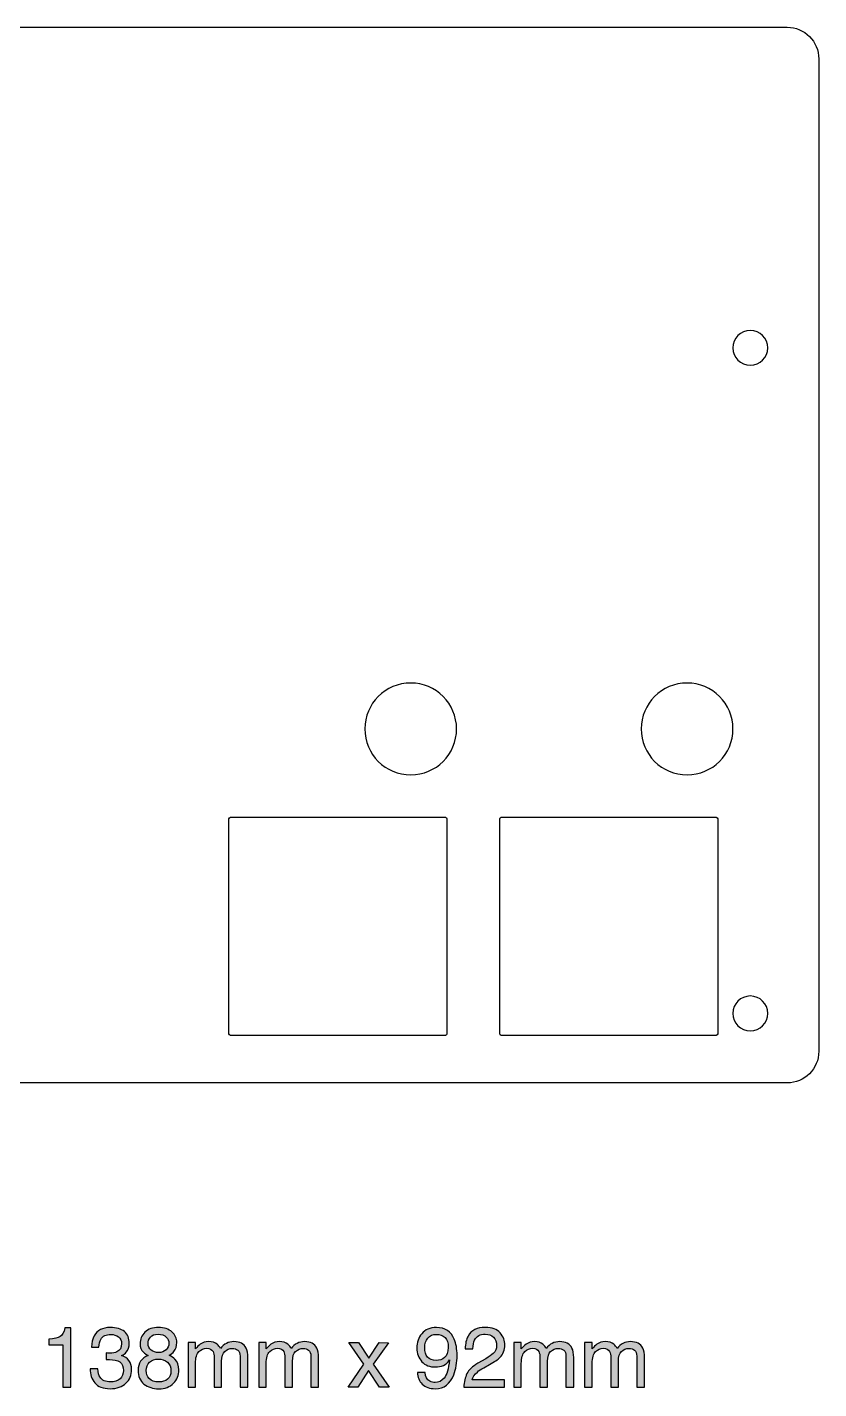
# Model space of a CAD drawing. Extents: x 70 to 208, y 35 to 154.
# Drawn here: x 139.5 to 208.5, y 35.5 to 154.1 of the extents above; entities that cross this region are included whole.
import ezdxf

# ---------------------------------------------------------------- set-up
doc = ezdxf.new("R2010")
doc.units = 0
doc.header["$MEASUREMENT"] = 0
doc.layers.add('LAYER_1', color=7, linetype='CONTINUOUS')

# ---------------------------------------------------------------- blocks, each defined once
blk = doc.blocks.new('BLOCK_2')
at = {"layer": 'LAYER_1', "color": 1}
blk.add_open_spline([(202.51, 127.71), (203.35, 127.71), (204.03, 127.03), (204.03, 126.19), (204.03, 125.35), (203.35, 124.67), (202.51, 124.67), (201.67, 124.67), (200.99, 125.35), (200.99, 126.19), (200.99, 127.03), (201.67, 127.71), (202.51, 127.71)], degree=3, knots=[0, 0, 0, 0, 1, 1, 1, 2, 2, 2, 3, 3, 3, 4, 4, 4, 4], dxfattribs=at)
blk = doc.blocks.new('BLOCK_4')
at = {"layer": 'LAYER_1', "color": 1}
blk.add_open_spline([(172.91, 96.98), (175.12, 96.98), (176.91, 95.19), (176.91, 92.98), (176.91, 90.77), (175.12, 88.98), (172.91, 88.98), (170.7, 88.98), (168.91, 90.77), (168.91, 92.98), (168.91, 95.19), (170.7, 96.98), (172.91, 96.98)], degree=3, knots=[0, 0, 0, 0, 1, 1, 1, 2, 2, 2, 3, 3, 3, 4, 4, 4, 4], dxfattribs=at)
blk = doc.blocks.new('BLOCK_5')
at = {"layer": 'LAYER_1', "color": 1}
blk.add_open_spline([(197, 96.98), (199.21, 96.98), (201, 95.19), (201, 92.98), (201, 90.77), (199.21, 88.98), (197, 88.98), (194.79, 88.98), (193, 90.77), (193, 92.98), (193, 95.19), (194.79, 96.98), (197, 96.98)], degree=3, knots=[0, 0, 0, 0, 1, 1, 1, 2, 2, 2, 3, 3, 3, 4, 4, 4, 4], dxfattribs=at)
blk = doc.blocks.new('BLOCK_6')
at = {"layer": 'LAYER_1', "color": 1}
blk.add_open_spline([(176.07, 85.16), (176.07, 85.23), (176.02, 85.28), (175.95, 85.28), (175.95, 85.28), (157.19, 85.28), (157.19, 85.28), (157.12, 85.28), (157.07, 85.23), (157.07, 85.16), (157.07, 85.16), (157.07, 66.4), (157.07, 66.4), (157.07, 66.33), (157.12, 66.28), (157.19, 66.28), (157.19, 66.28), (175.95, 66.28), (175.95, 66.28), (176.02, 66.28), (176.07, 66.33), (176.07, 66.4), (176.07, 66.4), (176.07, 85.16), (176.07, 85.16)], degree=3, knots=[0, 0, 0, 0, 1, 1, 1, 2, 2, 2, 3, 3, 3, 4, 4, 4, 5, 5, 5, 6, 6, 6, 7, 7, 7, 8, 8, 8, 8], dxfattribs=at)
blk = doc.blocks.new('BLOCK_8')
at = {"layer": 'LAYER_1', "color": 1}
blk.add_open_spline([(199.67, 85.16), (199.67, 85.23), (199.62, 85.28), (199.55, 85.28), (199.55, 85.28), (180.79, 85.28), (180.79, 85.28), (180.72, 85.28), (180.67, 85.23), (180.67, 85.16), (180.67, 85.16), (180.67, 66.4), (180.67, 66.4), (180.67, 66.33), (180.72, 66.28), (180.79, 66.28), (180.79, 66.28), (199.55, 66.28), (199.55, 66.28), (199.62, 66.28), (199.67, 66.33), (199.67, 66.4), (199.67, 66.4), (199.67, 85.16), (199.67, 85.16)], degree=3, knots=[0, 0, 0, 0, 1, 1, 1, 2, 2, 2, 3, 3, 3, 4, 4, 4, 5, 5, 5, 6, 6, 6, 7, 7, 7, 8, 8, 8, 8], dxfattribs=at)
blk = doc.blocks.new('BLOCK_9')
at = {"layer": 'LAYER_1', "color": 1}
blk.add_open_spline([(202.51, 69.71), (203.35, 69.71), (204.03, 69.03), (204.03, 68.19), (204.03, 67.35), (203.35, 66.67), (202.51, 66.67), (201.67, 66.67), (200.99, 67.35), (200.99, 68.19), (200.99, 69.03), (201.67, 69.71), (202.51, 69.71)], degree=3, knots=[0, 0, 0, 0, 1, 1, 1, 2, 2, 2, 3, 3, 3, 4, 4, 4, 4], dxfattribs=at)
blk = doc.blocks.new('BLOCK_12')
at = {"layer": 'LAYER_1'}
h = blk.add_hatch(color=7, dxfattribs=at)
h.dxf.hatch_style = 2
edge = h.paths.add_edge_path()
edge.add_spline(control_points=[(141.37, 39.3), (141.37, 39.3), (141.37, 39.8), (141.37, 39.8), (141.84, 39.84), (142.17, 39.92), (142.35, 40.03), (142.54, 40.13), (142.68, 40.39), (142.77, 40.79), (142.77, 40.79), (143.28, 40.79), (143.28, 40.79), (143.28, 40.79), (143.28, 35.63), (143.28, 35.63), (143.28, 35.63), (142.59, 35.63), (142.59, 35.63), (142.59, 35.63), (142.59, 39.3), (142.59, 39.3), (142.59, 39.3), (141.37, 39.3), (141.37, 39.3)], knot_values=[0, 0, 0, 0, 1, 1, 1, 2, 2, 2, 3, 3, 3, 4, 4, 4, 5, 5, 5, 6, 6, 6, 7, 7, 7, 8, 8, 8, 8], degree=3, periodic=1)
h = blk.add_hatch(color=7, dxfattribs=at)
h.dxf.hatch_style = 2
edge = h.paths.add_edge_path()
edge.add_spline(control_points=[(145.37, 35.99), (145.1, 36.33), (144.96, 36.74), (144.96, 37.22), (144.96, 37.22), (145.64, 37.22), (145.64, 37.22), (145.67, 36.89), (145.73, 36.64), (145.83, 36.49), (146, 36.22), (146.3, 36.08), (146.74, 36.08), (147.09, 36.08), (147.36, 36.17), (147.57, 36.36), (147.77, 36.54), (147.88, 36.78), (147.88, 37.07), (147.88, 37.42), (147.77, 37.67), (147.55, 37.82), (147.33, 37.96), (147.03, 38.03), (146.64, 38.03), (146.6, 38.03), (146.55, 38.03), (146.51, 38.03), (146.46, 38.03), (146.42, 38.02), (146.37, 38.02), (146.37, 38.02), (146.37, 38.6), (146.37, 38.6), (146.44, 38.59), (146.5, 38.58), (146.54, 38.58), (146.59, 38.58), (146.64, 38.58), (146.69, 38.58), (146.94, 38.58), (147.14, 38.62), (147.29, 38.69), (147.57, 38.83), (147.71, 39.07), (147.71, 39.42), (147.71, 39.68), (147.61, 39.87), (147.43, 40.01), (147.25, 40.15), (147.03, 40.22), (146.79, 40.22), (146.36, 40.22), (146.06, 40.08), (145.89, 39.79), (145.8, 39.63), (145.75, 39.4), (145.73, 39.11), (145.73, 39.11), (145.09, 39.11), (145.09, 39.11), (145.09, 39.5), (145.17, 39.82), (145.32, 40.09), (145.59, 40.58), (146.05, 40.82), (146.72, 40.82), (147.25, 40.82), (147.66, 40.7), (147.95, 40.47), (148.24, 40.23), (148.38, 39.89), (148.38, 39.44), (148.38, 39.12), (148.3, 38.87), (148.12, 38.67), (148.02, 38.55), (147.88, 38.45), (147.71, 38.38), (147.98, 38.3), (148.2, 38.16), (148.35, 37.95), (148.5, 37.73), (148.58, 37.47), (148.58, 37.16), (148.58, 36.67), (148.42, 36.27), (148.09, 35.96), (147.77, 35.65), (147.3, 35.49), (146.71, 35.49), (146.09, 35.49), (145.65, 35.66), (145.37, 35.99)], knot_values=[0, 0, 0, 0, 1, 1, 1, 2, 2, 2, 3, 3, 3, 4, 4, 4, 5, 5, 5, 6, 6, 6, 7, 7, 7, 8, 8, 8, 9, 9, 9, 10, 10, 10, 11, 11, 11, 12, 12, 12, 13, 13, 13, 14, 14, 14, 15, 15, 15, 16, 16, 16, 17, 17, 17, 18, 18, 18, 19, 19, 19, 20, 20, 20, 21, 21, 21, 22, 22, 22, 23, 23, 23, 24, 24, 24, 25, 25, 25, 26, 26, 26, 27, 27, 27, 28, 28, 28, 29, 29, 29, 30, 30, 30, 31, 31, 31, 31], degree=3, periodic=1)
h = blk.add_hatch(color=7, dxfattribs=at)
h.dxf.hatch_style = 2
edge = h.paths.add_edge_path()
edge.add_spline(control_points=[(149.61, 38.66), (149.42, 38.85), (149.32, 39.11), (149.32, 39.41), (149.32, 39.8), (149.46, 40.13), (149.74, 40.41), (150.02, 40.69), (150.42, 40.83), (150.93, 40.83), (151.43, 40.83), (151.82, 40.69), (152.1, 40.43), (152.38, 40.17), (152.52, 39.87), (152.52, 39.52), (152.52, 39.19), (152.44, 38.93), (152.27, 38.73), (152.18, 38.62), (152.04, 38.51), (151.85, 38.4), (152.06, 38.3), (152.23, 38.19), (152.36, 38.06), (152.59, 37.82), (152.7, 37.5), (152.7, 37.12), (152.7, 36.66), (152.55, 36.28), (152.24, 35.96), (151.93, 35.64), (151.5, 35.48), (150.94, 35.48), (150.44, 35.48), (150.01, 35.62), (149.66, 35.89), (149.32, 36.17), (149.14, 36.56), (149.14, 37.08), (149.14, 37.39), (149.22, 37.66), (149.37, 37.88), (149.52, 38.1), (149.74, 38.27), (150.03, 38.39), (149.85, 38.47), (149.71, 38.56), (149.61, 38.66)], knot_values=[0, 0, 0, 0, 1, 1, 1, 2, 2, 2, 3, 3, 3, 4, 4, 4, 5, 5, 5, 6, 6, 6, 7, 7, 7, 8, 8, 8, 9, 9, 9, 10, 10, 10, 11, 11, 11, 12, 12, 12, 13, 13, 13, 14, 14, 14, 15, 15, 15, 16, 16, 16, 16], degree=3, periodic=1)
edge = h.paths.add_edge_path()
edge.add_spline(control_points=[(151.71, 36.32), (151.91, 36.48), (152.01, 36.73), (152.01, 37.05), (152.01, 37.38), (151.9, 37.64), (151.7, 37.81), (151.49, 37.99), (151.23, 38.07), (150.91, 38.07), (150.6, 38.07), (150.35, 37.98), (150.15, 37.81), (149.95, 37.63), (149.85, 37.38), (149.85, 37.07), (149.85, 36.8), (149.94, 36.57), (150.12, 36.37), (150.3, 36.17), (150.58, 36.08), (150.96, 36.08), (151.26, 36.08), (151.51, 36.16), (151.71, 36.32)], knot_values=[0, 0, 0, 0, 1, 1, 1, 2, 2, 2, 3, 3, 3, 4, 4, 4, 5, 5, 5, 6, 6, 6, 7, 7, 7, 8, 8, 8, 8], degree=3, periodic=1)
edge = h.paths.add_edge_path()
edge.add_spline(control_points=[(151.59, 38.88), (151.75, 39.04), (151.83, 39.23), (151.83, 39.46), (151.83, 39.65), (151.75, 39.83), (151.6, 39.99), (151.44, 40.15), (151.21, 40.23), (150.89, 40.23), (150.58, 40.23), (150.35, 40.15), (150.22, 39.99), (150.08, 39.83), (150.01, 39.64), (150.01, 39.42), (150.01, 39.18), (150.1, 38.98), (150.28, 38.85), (150.46, 38.71), (150.67, 38.64), (150.92, 38.64), (151.2, 38.64), (151.43, 38.72), (151.59, 38.88)], knot_values=[0, 0, 0, 0, 1, 1, 1, 2, 2, 2, 3, 3, 3, 4, 4, 4, 5, 5, 5, 6, 6, 6, 7, 7, 7, 8, 8, 8, 8], degree=3, periodic=1)
h = blk.add_hatch(color=7, dxfattribs=at)
h.dxf.hatch_style = 2
edge = h.paths.add_edge_path()
edge.add_spline(control_points=[(174.17, 36.89), (174.19, 36.53), (174.33, 36.28), (174.59, 36.14), (174.72, 36.07), (174.87, 36.03), (175.03, 36.03), (175.35, 36.03), (175.61, 36.16), (175.83, 36.42), (176.05, 36.68), (176.2, 37.21), (176.3, 38), (176.15, 37.77), (175.97, 37.61), (175.76, 37.52), (175.55, 37.42), (175.32, 37.38), (175.07, 37.38), (174.57, 37.38), (174.18, 37.53), (173.89, 37.84), (173.59, 38.15), (173.45, 38.55), (173.45, 39.04), (173.45, 39.51), (173.59, 39.93), (173.88, 40.28), (174.17, 40.64), (174.59, 40.82), (175.15, 40.82), (175.9, 40.82), (176.43, 40.48), (176.71, 39.8), (176.87, 39.42), (176.95, 38.96), (176.95, 38.4), (176.95, 37.76), (176.86, 37.2), (176.67, 36.71), (176.35, 35.9), (175.81, 35.49), (175.06, 35.49), (174.55, 35.49), (174.17, 35.62), (173.91, 35.89), (173.64, 36.15), (173.51, 36.49), (173.51, 36.89), (173.51, 36.89), (174.17, 36.89), (174.17, 36.89)], knot_values=[0, 0, 0, 0, 1, 1, 1, 2, 2, 2, 3, 3, 3, 4, 4, 4, 5, 5, 5, 6, 6, 6, 7, 7, 7, 8, 8, 8, 9, 9, 9, 10, 10, 10, 11, 11, 11, 12, 12, 12, 13, 13, 13, 14, 14, 14, 15, 15, 15, 16, 16, 16, 17, 17, 17, 17], degree=3, periodic=1)
edge = h.paths.add_edge_path()
edge.add_spline(control_points=[(175.86, 38.2), (176.08, 38.37), (176.18, 38.67), (176.18, 39.09), (176.18, 39.47), (176.09, 39.76), (175.9, 39.94), (175.71, 40.13), (175.46, 40.22), (175.16, 40.22), (174.85, 40.22), (174.59, 40.12), (174.41, 39.9), (174.22, 39.69), (174.13, 39.41), (174.13, 39.05), (174.13, 38.71), (174.21, 38.45), (174.37, 38.25), (174.54, 38.05), (174.8, 37.95), (175.16, 37.95), (175.41, 37.95), (175.65, 38.03), (175.86, 38.2)], knot_values=[0, 0, 0, 0, 1, 1, 1, 2, 2, 2, 3, 3, 3, 4, 4, 4, 5, 5, 5, 6, 6, 6, 7, 7, 7, 8, 8, 8, 8], degree=3, periodic=1)
h = blk.add_hatch(color=7, dxfattribs=at)
h.dxf.hatch_style = 2
edge = h.paths.add_edge_path()
edge.add_spline(control_points=[(177.81, 36.8), (177.97, 37.13), (178.29, 37.43), (178.75, 37.7), (178.75, 37.7), (179.45, 38.1), (179.45, 38.1), (179.76, 38.28), (179.98, 38.43), (180.1, 38.56), (180.3, 38.76), (180.4, 38.99), (180.4, 39.25), (180.4, 39.55), (180.31, 39.79), (180.13, 39.97), (179.95, 40.15), (179.71, 40.24), (179.4, 40.24), (178.96, 40.24), (178.65, 40.07), (178.48, 39.73), (178.39, 39.55), (178.34, 39.29), (178.33, 38.97), (178.33, 38.97), (177.66, 38.97), (177.66, 38.97), (177.67, 39.42), (177.75, 39.79), (177.91, 40.08), (178.2, 40.58), (178.69, 40.83), (179.41, 40.83), (180, 40.83), (180.43, 40.67), (180.71, 40.35), (180.98, 40.03), (181.12, 39.67), (181.12, 39.28), (181.12, 38.86), (180.97, 38.51), (180.68, 38.21), (180.51, 38.04), (180.21, 37.83), (179.77, 37.59), (179.77, 37.59), (179.28, 37.32), (179.28, 37.32), (179.04, 37.19), (178.86, 37.06), (178.72, 36.94), (178.48, 36.73), (178.33, 36.5), (178.26, 36.25), (178.26, 36.25), (181.09, 36.25), (181.09, 36.25), (181.09, 36.25), (181.09, 35.63), (181.09, 35.63), (181.09, 35.63), (177.54, 35.63), (177.54, 35.63), (177.56, 36.08), (177.65, 36.46), (177.81, 36.8)], knot_values=[0, 0, 0, 0, 1, 1, 1, 2, 2, 2, 3, 3, 3, 4, 4, 4, 5, 5, 5, 6, 6, 6, 7, 7, 7, 8, 8, 8, 9, 9, 9, 10, 10, 10, 11, 11, 11, 12, 12, 12, 13, 13, 13, 14, 14, 14, 15, 15, 15, 16, 16, 16, 17, 17, 17, 18, 18, 18, 19, 19, 19, 20, 20, 20, 21, 21, 21, 22, 22, 22, 22], degree=3, periodic=1)
h = blk.add_hatch(color=7, dxfattribs=at)
h.dxf.hatch_style = 2
edge = h.paths.add_edge_path()
edge.add_spline(control_points=[(153.5, 39.5), (153.5, 39.5), (154.14, 39.5), (154.14, 39.5), (154.14, 39.5), (154.14, 38.96), (154.14, 38.96), (154.3, 39.15), (154.44, 39.28), (154.56, 39.37), (154.78, 39.52), (155.02, 39.59), (155.29, 39.59), (155.6, 39.59), (155.85, 39.52), (156.04, 39.36), (156.15, 39.28), (156.24, 39.15), (156.33, 38.98), (156.47, 39.19), (156.64, 39.34), (156.84, 39.44), (157.03, 39.54), (157.25, 39.59), (157.5, 39.59), (158.02, 39.59), (158.37, 39.4), (158.56, 39.03), (158.66, 38.82), (158.71, 38.55), (158.71, 38.21), (158.71, 38.21), (158.71, 35.63), (158.71, 35.63), (158.71, 35.63), (158.04, 35.63), (158.04, 35.63), (158.04, 35.63), (158.04, 38.32), (158.04, 38.32), (158.04, 38.58), (157.97, 38.76), (157.84, 38.85), (157.71, 38.95), (157.56, 39), (157.37, 39), (157.11, 39), (156.89, 38.91), (156.71, 38.74), (156.53, 38.57), (156.43, 38.28), (156.43, 37.88), (156.43, 37.88), (156.43, 35.63), (156.43, 35.63), (156.43, 35.63), (155.77, 35.63), (155.77, 35.63), (155.77, 35.63), (155.77, 38.16), (155.77, 38.16), (155.77, 38.42), (155.74, 38.61), (155.68, 38.73), (155.58, 38.92), (155.39, 39.01), (155.12, 39.01), (154.88, 39.01), (154.65, 38.91), (154.45, 38.72), (154.25, 38.53), (154.15, 38.18), (154.15, 37.69), (154.15, 37.69), (154.15, 35.63), (154.15, 35.63), (154.15, 35.63), (153.5, 35.63), (153.5, 35.63), (153.5, 35.63), (153.5, 39.5), (153.5, 39.5)], knot_values=[0, 0, 0, 0, 1, 1, 1, 2, 2, 2, 3, 3, 3, 4, 4, 4, 5, 5, 5, 6, 6, 6, 7, 7, 7, 8, 8, 8, 9, 9, 9, 10, 10, 10, 11, 11, 11, 12, 12, 12, 13, 13, 13, 14, 14, 14, 15, 15, 15, 16, 16, 16, 17, 17, 17, 18, 18, 18, 19, 19, 19, 20, 20, 20, 21, 21, 21, 22, 22, 22, 23, 23, 23, 24, 24, 24, 25, 25, 25, 26, 26, 26, 27, 27, 27, 27], degree=3, periodic=1)
h = blk.add_hatch(color=7, dxfattribs=at)
h.dxf.hatch_style = 2
edge = h.paths.add_edge_path()
edge.add_spline(control_points=[(159.67, 39.5), (159.67, 39.5), (160.32, 39.5), (160.32, 39.5), (160.32, 39.5), (160.32, 38.96), (160.32, 38.96), (160.47, 39.15), (160.61, 39.28), (160.73, 39.37), (160.95, 39.52), (161.19, 39.59), (161.47, 39.59), (161.77, 39.59), (162.02, 39.52), (162.21, 39.36), (162.32, 39.28), (162.41, 39.15), (162.5, 38.98), (162.64, 39.19), (162.81, 39.34), (163.01, 39.44), (163.21, 39.54), (163.42, 39.59), (163.67, 39.59), (164.19, 39.59), (164.54, 39.4), (164.73, 39.03), (164.83, 38.82), (164.88, 38.55), (164.88, 38.21), (164.88, 38.21), (164.88, 35.63), (164.88, 35.63), (164.88, 35.63), (164.21, 35.63), (164.21, 35.63), (164.21, 35.63), (164.21, 38.32), (164.21, 38.32), (164.21, 38.58), (164.14, 38.76), (164.01, 38.85), (163.88, 38.95), (163.73, 39), (163.54, 39), (163.29, 39), (163.07, 38.91), (162.88, 38.74), (162.7, 38.57), (162.61, 38.28), (162.61, 37.88), (162.61, 37.88), (162.61, 35.63), (162.61, 35.63), (162.61, 35.63), (161.94, 35.63), (161.94, 35.63), (161.94, 35.63), (161.94, 38.16), (161.94, 38.16), (161.94, 38.42), (161.91, 38.61), (161.85, 38.73), (161.75, 38.92), (161.57, 39.01), (161.3, 39.01), (161.05, 39.01), (160.83, 38.91), (160.62, 38.72), (160.42, 38.53), (160.32, 38.18), (160.32, 37.69), (160.32, 37.69), (160.32, 35.63), (160.32, 35.63), (160.32, 35.63), (159.67, 35.63), (159.67, 35.63), (159.67, 35.63), (159.67, 39.5), (159.67, 39.5)], knot_values=[0, 0, 0, 0, 1, 1, 1, 2, 2, 2, 3, 3, 3, 4, 4, 4, 5, 5, 5, 6, 6, 6, 7, 7, 7, 8, 8, 8, 9, 9, 9, 10, 10, 10, 11, 11, 11, 12, 12, 12, 13, 13, 13, 14, 14, 14, 15, 15, 15, 16, 16, 16, 17, 17, 17, 18, 18, 18, 19, 19, 19, 20, 20, 20, 21, 21, 21, 22, 22, 22, 23, 23, 23, 24, 24, 24, 25, 25, 25, 26, 26, 26, 27, 27, 27, 27], degree=3, periodic=1)
h = blk.add_hatch(color=7, dxfattribs=at)
h.dxf.hatch_style = 2
h.paths.add_polyline_path([(167.53, 39.5), (168.37, 39.5), (169.26, 38.14), (170.17, 39.5), (170.96, 39.49), (169.65, 37.62), (171.02, 35.63), (170.18, 35.63), (169.22, 37.08), (168.29, 35.63), (167.46, 35.63), (168.83, 37.62)])
h = blk.add_hatch(color=7, dxfattribs=at)
h.dxf.hatch_style = 2
edge = h.paths.add_edge_path()
edge.add_spline(control_points=[(181.9, 39.5), (181.9, 39.5), (182.55, 39.5), (182.55, 39.5), (182.55, 39.5), (182.55, 38.96), (182.55, 38.96), (182.7, 39.15), (182.84, 39.28), (182.97, 39.37), (183.18, 39.52), (183.43, 39.59), (183.7, 39.59), (184.01, 39.59), (184.26, 39.52), (184.44, 39.36), (184.55, 39.28), (184.65, 39.15), (184.73, 38.98), (184.88, 39.19), (185.05, 39.34), (185.24, 39.44), (185.44, 39.54), (185.66, 39.59), (185.9, 39.59), (186.42, 39.59), (186.78, 39.4), (186.96, 39.03), (187.07, 38.82), (187.12, 38.55), (187.12, 38.21), (187.12, 38.21), (187.12, 35.63), (187.12, 35.63), (187.12, 35.63), (186.44, 35.63), (186.44, 35.63), (186.44, 35.63), (186.44, 38.32), (186.44, 38.32), (186.44, 38.58), (186.38, 38.76), (186.25, 38.85), (186.12, 38.95), (185.96, 39), (185.77, 39), (185.52, 39), (185.3, 38.91), (185.11, 38.74), (184.93, 38.57), (184.84, 38.28), (184.84, 37.88), (184.84, 37.88), (184.84, 35.63), (184.84, 35.63), (184.84, 35.63), (184.18, 35.63), (184.18, 35.63), (184.18, 35.63), (184.18, 38.16), (184.18, 38.16), (184.18, 38.42), (184.14, 38.61), (184.08, 38.73), (183.98, 38.92), (183.8, 39.01), (183.53, 39.01), (183.28, 39.01), (183.06, 38.91), (182.86, 38.72), (182.66, 38.53), (182.55, 38.18), (182.55, 37.69), (182.55, 37.69), (182.55, 35.63), (182.55, 35.63), (182.55, 35.63), (181.9, 35.63), (181.9, 35.63), (181.9, 35.63), (181.9, 39.5), (181.9, 39.5)], knot_values=[0, 0, 0, 0, 1, 1, 1, 2, 2, 2, 3, 3, 3, 4, 4, 4, 5, 5, 5, 6, 6, 6, 7, 7, 7, 8, 8, 8, 9, 9, 9, 10, 10, 10, 11, 11, 11, 12, 12, 12, 13, 13, 13, 14, 14, 14, 15, 15, 15, 16, 16, 16, 17, 17, 17, 18, 18, 18, 19, 19, 19, 20, 20, 20, 21, 21, 21, 22, 22, 22, 23, 23, 23, 24, 24, 24, 25, 25, 25, 26, 26, 26, 27, 27, 27, 27], degree=3, periodic=1)
h = blk.add_hatch(color=7, dxfattribs=at)
h.dxf.hatch_style = 2
edge = h.paths.add_edge_path()
edge.add_spline(control_points=[(188.07, 39.5), (188.07, 39.5), (188.72, 39.5), (188.72, 39.5), (188.72, 39.5), (188.72, 38.96), (188.72, 38.96), (188.87, 39.15), (189.01, 39.28), (189.14, 39.37), (189.35, 39.52), (189.6, 39.59), (189.87, 39.59), (190.18, 39.59), (190.43, 39.52), (190.61, 39.36), (190.72, 39.28), (190.82, 39.15), (190.9, 38.98), (191.05, 39.19), (191.22, 39.34), (191.41, 39.44), (191.61, 39.54), (191.83, 39.59), (192.07, 39.59), (192.59, 39.59), (192.95, 39.4), (193.14, 39.03), (193.24, 38.82), (193.29, 38.55), (193.29, 38.21), (193.29, 38.21), (193.29, 35.63), (193.29, 35.63), (193.29, 35.63), (192.61, 35.63), (192.61, 35.63), (192.61, 35.63), (192.61, 38.32), (192.61, 38.32), (192.61, 38.58), (192.55, 38.76), (192.42, 38.85), (192.29, 38.95), (192.13, 39), (191.95, 39), (191.69, 39), (191.47, 38.91), (191.29, 38.74), (191.1, 38.57), (191.01, 38.28), (191.01, 37.88), (191.01, 37.88), (191.01, 35.63), (191.01, 35.63), (191.01, 35.63), (190.35, 35.63), (190.35, 35.63), (190.35, 35.63), (190.35, 38.16), (190.35, 38.16), (190.35, 38.42), (190.32, 38.61), (190.25, 38.73), (190.15, 38.92), (189.97, 39.01), (189.7, 39.01), (189.45, 39.01), (189.23, 38.91), (189.03, 38.72), (188.83, 38.53), (188.73, 38.18), (188.73, 37.69), (188.73, 37.69), (188.73, 35.63), (188.73, 35.63), (188.73, 35.63), (188.07, 35.63), (188.07, 35.63), (188.07, 35.63), (188.07, 39.5), (188.07, 39.5)], knot_values=[0, 0, 0, 0, 1, 1, 1, 2, 2, 2, 3, 3, 3, 4, 4, 4, 5, 5, 5, 6, 6, 6, 7, 7, 7, 8, 8, 8, 9, 9, 9, 10, 10, 10, 11, 11, 11, 12, 12, 12, 13, 13, 13, 14, 14, 14, 15, 15, 15, 16, 16, 16, 17, 17, 17, 18, 18, 18, 19, 19, 19, 20, 20, 20, 21, 21, 21, 22, 22, 22, 23, 23, 23, 24, 24, 24, 25, 25, 25, 26, 26, 26, 27, 27, 27, 27], degree=3, periodic=1)
blk.add_lwpolyline([(167.53, 39.5), (168.37, 39.5), (169.26, 38.14), (170.17, 39.5), (170.96, 39.49), (169.65, 37.62), (171.02, 35.63), (170.18, 35.63), (169.22, 37.08), (168.29, 35.63), (167.46, 35.63), (168.83, 37.62), (167.53, 39.5)], dxfattribs=at)
for points, knots in [([(141.37, 39.3), (141.37, 39.3), (141.37, 39.8), (141.37, 39.8), (141.84, 39.84), (142.17, 39.92), (142.35, 40.03), (142.54, 40.13), (142.68, 40.39), (142.77, 40.79), (142.77, 40.79), (143.28, 40.79), (143.28, 40.79), (143.28, 40.79), (143.28, 35.63), (143.28, 35.63), (143.28, 35.63), (142.59, 35.63), (142.59, 35.63), (142.59, 35.63), (142.59, 39.3), (142.59, 39.3), (142.59, 39.3), (141.37, 39.3), (141.37, 39.3)], [0, 0, 0, 0, 1, 1, 1, 2, 2, 2, 3, 3, 3, 4, 4, 4, 5, 5, 5, 6, 6, 6, 7, 7, 7, 8, 8, 8, 8]), ([(145.37, 35.99), (145.1, 36.33), (144.96, 36.74), (144.96, 37.22), (144.96, 37.22), (145.64, 37.22), (145.64, 37.22), (145.67, 36.89), (145.73, 36.64), (145.83, 36.49), (146, 36.22), (146.3, 36.08), (146.74, 36.08), (147.09, 36.08), (147.36, 36.17), (147.57, 36.36), (147.77, 36.54), (147.88, 36.78), (147.88, 37.07), (147.88, 37.42), (147.77, 37.67), (147.55, 37.82), (147.33, 37.96), (147.03, 38.03), (146.64, 38.03), (146.6, 38.03), (146.55, 38.03), (146.51, 38.03), (146.46, 38.03), (146.42, 38.02), (146.37, 38.02), (146.37, 38.02), (146.37, 38.6), (146.37, 38.6), (146.44, 38.59), (146.5, 38.58), (146.54, 38.58), (146.59, 38.58), (146.64, 38.58), (146.69, 38.58), (146.94, 38.58), (147.14, 38.62), (147.29, 38.69), (147.57, 38.83), (147.71, 39.07), (147.71, 39.42), (147.71, 39.68), (147.61, 39.87), (147.43, 40.01), (147.25, 40.15), (147.03, 40.22), (146.79, 40.22), (146.36, 40.22), (146.06, 40.08), (145.89, 39.79), (145.8, 39.63), (145.75, 39.4), (145.73, 39.11), (145.73, 39.11), (145.09, 39.11), (145.09, 39.11), (145.09, 39.5), (145.17, 39.82), (145.32, 40.09), (145.59, 40.58), (146.05, 40.82), (146.72, 40.82), (147.25, 40.82), (147.66, 40.7), (147.95, 40.47), (148.24, 40.23), (148.38, 39.89), (148.38, 39.44), (148.38, 39.12), (148.3, 38.87), (148.12, 38.67), (148.02, 38.55), (147.88, 38.45), (147.71, 38.38), (147.98, 38.3), (148.2, 38.16), (148.35, 37.95), (148.5, 37.73), (148.58, 37.47), (148.58, 37.16), (148.58, 36.67), (148.42, 36.27), (148.09, 35.96), (147.77, 35.65), (147.3, 35.49), (146.71, 35.49), (146.09, 35.49), (145.65, 35.66), (145.37, 35.99)], [0, 0, 0, 0, 1, 1, 1, 2, 2, 2, 3, 3, 3, 4, 4, 4, 5, 5, 5, 6, 6, 6, 7, 7, 7, 8, 8, 8, 9, 9, 9, 10, 10, 10, 11, 11, 11, 12, 12, 12, 13, 13, 13, 14, 14, 14, 15, 15, 15, 16, 16, 16, 17, 17, 17, 18, 18, 18, 19, 19, 19, 20, 20, 20, 21, 21, 21, 22, 22, 22, 23, 23, 23, 24, 24, 24, 25, 25, 25, 26, 26, 26, 27, 27, 27, 28, 28, 28, 29, 29, 29, 30, 30, 30, 31, 31, 31, 31]), ([(149.61, 38.66), (149.42, 38.85), (149.32, 39.11), (149.32, 39.41), (149.32, 39.8), (149.46, 40.13), (149.74, 40.41), (150.02, 40.69), (150.42, 40.83), (150.93, 40.83), (151.43, 40.83), (151.82, 40.69), (152.1, 40.43), (152.38, 40.17), (152.52, 39.87), (152.52, 39.52), (152.52, 39.19), (152.44, 38.93), (152.27, 38.73), (152.18, 38.62), (152.04, 38.51), (151.85, 38.4), (152.06, 38.3), (152.23, 38.19), (152.36, 38.06), (152.59, 37.82), (152.7, 37.5), (152.7, 37.12), (152.7, 36.66), (152.55, 36.28), (152.24, 35.96), (151.93, 35.64), (151.5, 35.48), (150.94, 35.48), (150.44, 35.48), (150.01, 35.62), (149.66, 35.89), (149.32, 36.17), (149.14, 36.56), (149.14, 37.08), (149.14, 37.39), (149.22, 37.66), (149.37, 37.88), (149.52, 38.1), (149.74, 38.27), (150.03, 38.39), (149.85, 38.47), (149.71, 38.56), (149.61, 38.66)], [0, 0, 0, 0, 1, 1, 1, 2, 2, 2, 3, 3, 3, 4, 4, 4, 5, 5, 5, 6, 6, 6, 7, 7, 7, 8, 8, 8, 9, 9, 9, 10, 10, 10, 11, 11, 11, 12, 12, 12, 13, 13, 13, 14, 14, 14, 15, 15, 15, 16, 16, 16, 16]), ([(174.17, 36.89), (174.19, 36.53), (174.33, 36.28), (174.59, 36.14), (174.72, 36.07), (174.87, 36.03), (175.03, 36.03), (175.35, 36.03), (175.61, 36.16), (175.83, 36.42), (176.05, 36.68), (176.2, 37.21), (176.3, 38), (176.15, 37.77), (175.97, 37.61), (175.76, 37.52), (175.55, 37.42), (175.32, 37.38), (175.07, 37.38), (174.57, 37.38), (174.18, 37.53), (173.89, 37.84), (173.59, 38.15), (173.45, 38.55), (173.45, 39.04), (173.45, 39.51), (173.59, 39.93), (173.88, 40.28), (174.17, 40.64), (174.59, 40.82), (175.15, 40.82), (175.9, 40.82), (176.43, 40.48), (176.71, 39.8), (176.87, 39.42), (176.95, 38.96), (176.95, 38.4), (176.95, 37.76), (176.86, 37.2), (176.67, 36.71), (176.35, 35.9), (175.81, 35.49), (175.06, 35.49), (174.55, 35.49), (174.17, 35.62), (173.91, 35.89), (173.64, 36.15), (173.51, 36.49), (173.51, 36.89), (173.51, 36.89), (174.17, 36.89), (174.17, 36.89)], [0, 0, 0, 0, 1, 1, 1, 2, 2, 2, 3, 3, 3, 4, 4, 4, 5, 5, 5, 6, 6, 6, 7, 7, 7, 8, 8, 8, 9, 9, 9, 10, 10, 10, 11, 11, 11, 12, 12, 12, 13, 13, 13, 14, 14, 14, 15, 15, 15, 16, 16, 16, 17, 17, 17, 17]), ([(177.81, 36.8), (177.97, 37.13), (178.29, 37.43), (178.75, 37.7), (178.75, 37.7), (179.45, 38.1), (179.45, 38.1), (179.76, 38.28), (179.98, 38.43), (180.1, 38.56), (180.3, 38.76), (180.4, 38.99), (180.4, 39.25), (180.4, 39.55), (180.31, 39.79), (180.13, 39.97), (179.95, 40.15), (179.71, 40.24), (179.4, 40.24), (178.96, 40.24), (178.65, 40.07), (178.48, 39.73), (178.39, 39.55), (178.34, 39.29), (178.33, 38.97), (178.33, 38.97), (177.66, 38.97), (177.66, 38.97), (177.67, 39.42), (177.75, 39.79), (177.91, 40.08), (178.2, 40.58), (178.69, 40.83), (179.41, 40.83), (180, 40.83), (180.43, 40.67), (180.71, 40.35), (180.98, 40.03), (181.12, 39.67), (181.12, 39.28), (181.12, 38.86), (180.97, 38.51), (180.68, 38.21), (180.51, 38.04), (180.21, 37.83), (179.77, 37.59), (179.77, 37.59), (179.28, 37.32), (179.28, 37.32), (179.04, 37.19), (178.86, 37.06), (178.72, 36.94), (178.48, 36.73), (178.33, 36.5), (178.26, 36.25), (178.26, 36.25), (181.09, 36.25), (181.09, 36.25), (181.09, 36.25), (181.09, 35.63), (181.09, 35.63), (181.09, 35.63), (177.54, 35.63), (177.54, 35.63), (177.56, 36.08), (177.65, 36.46), (177.81, 36.8)], [0, 0, 0, 0, 1, 1, 1, 2, 2, 2, 3, 3, 3, 4, 4, 4, 5, 5, 5, 6, 6, 6, 7, 7, 7, 8, 8, 8, 9, 9, 9, 10, 10, 10, 11, 11, 11, 12, 12, 12, 13, 13, 13, 14, 14, 14, 15, 15, 15, 16, 16, 16, 17, 17, 17, 18, 18, 18, 19, 19, 19, 20, 20, 20, 21, 21, 21, 22, 22, 22, 22]), ([(151.59, 38.88), (151.75, 39.04), (151.83, 39.23), (151.83, 39.46), (151.83, 39.65), (151.75, 39.83), (151.6, 39.99), (151.44, 40.15), (151.21, 40.23), (150.89, 40.23), (150.58, 40.23), (150.35, 40.15), (150.22, 39.99), (150.08, 39.83), (150.01, 39.64), (150.01, 39.42), (150.01, 39.18), (150.1, 38.98), (150.28, 38.85), (150.46, 38.71), (150.67, 38.64), (150.92, 38.64), (151.2, 38.64), (151.43, 38.72), (151.59, 38.88)], [0, 0, 0, 0, 1, 1, 1, 2, 2, 2, 3, 3, 3, 4, 4, 4, 5, 5, 5, 6, 6, 6, 7, 7, 7, 8, 8, 8, 8]), ([(153.5, 39.5), (153.5, 39.5), (154.14, 39.5), (154.14, 39.5), (154.14, 39.5), (154.14, 38.96), (154.14, 38.96), (154.3, 39.15), (154.44, 39.28), (154.56, 39.37), (154.78, 39.52), (155.02, 39.59), (155.29, 39.59), (155.6, 39.59), (155.85, 39.52), (156.04, 39.36), (156.15, 39.28), (156.24, 39.15), (156.33, 38.98), (156.47, 39.19), (156.64, 39.34), (156.84, 39.44), (157.03, 39.54), (157.25, 39.59), (157.5, 39.59), (158.02, 39.59), (158.37, 39.4), (158.56, 39.03), (158.66, 38.82), (158.71, 38.55), (158.71, 38.21), (158.71, 38.21), (158.71, 35.63), (158.71, 35.63), (158.71, 35.63), (158.04, 35.63), (158.04, 35.63), (158.04, 35.63), (158.04, 38.32), (158.04, 38.32), (158.04, 38.58), (157.97, 38.76), (157.84, 38.85), (157.71, 38.95), (157.56, 39), (157.37, 39), (157.11, 39), (156.89, 38.91), (156.71, 38.74), (156.53, 38.57), (156.43, 38.28), (156.43, 37.88), (156.43, 37.88), (156.43, 35.63), (156.43, 35.63), (156.43, 35.63), (155.77, 35.63), (155.77, 35.63), (155.77, 35.63), (155.77, 38.16), (155.77, 38.16), (155.77, 38.42), (155.74, 38.61), (155.68, 38.73), (155.58, 38.92), (155.39, 39.01), (155.12, 39.01), (154.88, 39.01), (154.65, 38.91), (154.45, 38.72), (154.25, 38.53), (154.15, 38.18), (154.15, 37.69), (154.15, 37.69), (154.15, 35.63), (154.15, 35.63), (154.15, 35.63), (153.5, 35.63), (153.5, 35.63), (153.5, 35.63), (153.5, 39.5), (153.5, 39.5)], [0, 0, 0, 0, 1, 1, 1, 2, 2, 2, 3, 3, 3, 4, 4, 4, 5, 5, 5, 6, 6, 6, 7, 7, 7, 8, 8, 8, 9, 9, 9, 10, 10, 10, 11, 11, 11, 12, 12, 12, 13, 13, 13, 14, 14, 14, 15, 15, 15, 16, 16, 16, 17, 17, 17, 18, 18, 18, 19, 19, 19, 20, 20, 20, 21, 21, 21, 22, 22, 22, 23, 23, 23, 24, 24, 24, 25, 25, 25, 26, 26, 26, 27, 27, 27, 27]), ([(159.67, 39.5), (159.67, 39.5), (160.32, 39.5), (160.32, 39.5), (160.32, 39.5), (160.32, 38.96), (160.32, 38.96), (160.47, 39.15), (160.61, 39.28), (160.73, 39.37), (160.95, 39.52), (161.19, 39.59), (161.47, 39.59), (161.77, 39.59), (162.02, 39.52), (162.21, 39.36), (162.32, 39.28), (162.41, 39.15), (162.5, 38.98), (162.64, 39.19), (162.81, 39.34), (163.01, 39.44), (163.21, 39.54), (163.42, 39.59), (163.67, 39.59), (164.19, 39.59), (164.54, 39.4), (164.73, 39.03), (164.83, 38.82), (164.88, 38.55), (164.88, 38.21), (164.88, 38.21), (164.88, 35.63), (164.88, 35.63), (164.88, 35.63), (164.21, 35.63), (164.21, 35.63), (164.21, 35.63), (164.21, 38.32), (164.21, 38.32), (164.21, 38.58), (164.14, 38.76), (164.01, 38.85), (163.88, 38.95), (163.73, 39), (163.54, 39), (163.29, 39), (163.07, 38.91), (162.88, 38.74), (162.7, 38.57), (162.61, 38.28), (162.61, 37.88), (162.61, 37.88), (162.61, 35.63), (162.61, 35.63), (162.61, 35.63), (161.94, 35.63), (161.94, 35.63), (161.94, 35.63), (161.94, 38.16), (161.94, 38.16), (161.94, 38.42), (161.91, 38.61), (161.85, 38.73), (161.75, 38.92), (161.57, 39.01), (161.3, 39.01), (161.05, 39.01), (160.83, 38.91), (160.62, 38.72), (160.42, 38.53), (160.32, 38.18), (160.32, 37.69), (160.32, 37.69), (160.32, 35.63), (160.32, 35.63), (160.32, 35.63), (159.67, 35.63), (159.67, 35.63), (159.67, 35.63), (159.67, 39.5), (159.67, 39.5)], [0, 0, 0, 0, 1, 1, 1, 2, 2, 2, 3, 3, 3, 4, 4, 4, 5, 5, 5, 6, 6, 6, 7, 7, 7, 8, 8, 8, 9, 9, 9, 10, 10, 10, 11, 11, 11, 12, 12, 12, 13, 13, 13, 14, 14, 14, 15, 15, 15, 16, 16, 16, 17, 17, 17, 18, 18, 18, 19, 19, 19, 20, 20, 20, 21, 21, 21, 22, 22, 22, 23, 23, 23, 24, 24, 24, 25, 25, 25, 26, 26, 26, 27, 27, 27, 27]), ([(175.86, 38.2), (176.08, 38.37), (176.18, 38.67), (176.18, 39.09), (176.18, 39.47), (176.09, 39.76), (175.9, 39.94), (175.71, 40.13), (175.46, 40.22), (175.16, 40.22), (174.85, 40.22), (174.59, 40.12), (174.41, 39.9), (174.22, 39.69), (174.13, 39.41), (174.13, 39.05), (174.13, 38.71), (174.21, 38.45), (174.37, 38.25), (174.54, 38.05), (174.8, 37.95), (175.16, 37.95), (175.41, 37.95), (175.65, 38.03), (175.86, 38.2)], [0, 0, 0, 0, 1, 1, 1, 2, 2, 2, 3, 3, 3, 4, 4, 4, 5, 5, 5, 6, 6, 6, 7, 7, 7, 8, 8, 8, 8]), ([(181.9, 39.5), (181.9, 39.5), (182.55, 39.5), (182.55, 39.5), (182.55, 39.5), (182.55, 38.96), (182.55, 38.96), (182.7, 39.15), (182.84, 39.28), (182.97, 39.37), (183.18, 39.52), (183.43, 39.59), (183.7, 39.59), (184.01, 39.59), (184.26, 39.52), (184.44, 39.36), (184.55, 39.28), (184.65, 39.15), (184.73, 38.98), (184.88, 39.19), (185.05, 39.34), (185.24, 39.44), (185.44, 39.54), (185.66, 39.59), (185.9, 39.59), (186.42, 39.59), (186.78, 39.4), (186.96, 39.03), (187.07, 38.82), (187.12, 38.55), (187.12, 38.21), (187.12, 38.21), (187.12, 35.63), (187.12, 35.63), (187.12, 35.63), (186.44, 35.63), (186.44, 35.63), (186.44, 35.63), (186.44, 38.32), (186.44, 38.32), (186.44, 38.58), (186.38, 38.76), (186.25, 38.85), (186.12, 38.95), (185.96, 39), (185.77, 39), (185.52, 39), (185.3, 38.91), (185.11, 38.74), (184.93, 38.57), (184.84, 38.28), (184.84, 37.88), (184.84, 37.88), (184.84, 35.63), (184.84, 35.63), (184.84, 35.63), (184.18, 35.63), (184.18, 35.63), (184.18, 35.63), (184.18, 38.16), (184.18, 38.16), (184.18, 38.42), (184.14, 38.61), (184.08, 38.73), (183.98, 38.92), (183.8, 39.01), (183.53, 39.01), (183.28, 39.01), (183.06, 38.91), (182.86, 38.72), (182.66, 38.53), (182.55, 38.18), (182.55, 37.69), (182.55, 37.69), (182.55, 35.63), (182.55, 35.63), (182.55, 35.63), (181.9, 35.63), (181.9, 35.63), (181.9, 35.63), (181.9, 39.5), (181.9, 39.5)], [0, 0, 0, 0, 1, 1, 1, 2, 2, 2, 3, 3, 3, 4, 4, 4, 5, 5, 5, 6, 6, 6, 7, 7, 7, 8, 8, 8, 9, 9, 9, 10, 10, 10, 11, 11, 11, 12, 12, 12, 13, 13, 13, 14, 14, 14, 15, 15, 15, 16, 16, 16, 17, 17, 17, 18, 18, 18, 19, 19, 19, 20, 20, 20, 21, 21, 21, 22, 22, 22, 23, 23, 23, 24, 24, 24, 25, 25, 25, 26, 26, 26, 27, 27, 27, 27]), ([(188.07, 39.5), (188.07, 39.5), (188.72, 39.5), (188.72, 39.5), (188.72, 39.5), (188.72, 38.96), (188.72, 38.96), (188.87, 39.15), (189.01, 39.28), (189.14, 39.37), (189.35, 39.52), (189.6, 39.59), (189.87, 39.59), (190.18, 39.59), (190.43, 39.52), (190.61, 39.36), (190.72, 39.28), (190.82, 39.15), (190.9, 38.98), (191.05, 39.19), (191.22, 39.34), (191.41, 39.44), (191.61, 39.54), (191.83, 39.59), (192.07, 39.59), (192.59, 39.59), (192.95, 39.4), (193.14, 39.03), (193.24, 38.82), (193.29, 38.55), (193.29, 38.21), (193.29, 38.21), (193.29, 35.63), (193.29, 35.63), (193.29, 35.63), (192.61, 35.63), (192.61, 35.63), (192.61, 35.63), (192.61, 38.32), (192.61, 38.32), (192.61, 38.58), (192.55, 38.76), (192.42, 38.85), (192.29, 38.95), (192.13, 39), (191.95, 39), (191.69, 39), (191.47, 38.91), (191.29, 38.74), (191.1, 38.57), (191.01, 38.28), (191.01, 37.88), (191.01, 37.88), (191.01, 35.63), (191.01, 35.63), (191.01, 35.63), (190.35, 35.63), (190.35, 35.63), (190.35, 35.63), (190.35, 38.16), (190.35, 38.16), (190.35, 38.42), (190.32, 38.61), (190.25, 38.73), (190.15, 38.92), (189.97, 39.01), (189.7, 39.01), (189.45, 39.01), (189.23, 38.91), (189.03, 38.72), (188.83, 38.53), (188.73, 38.18), (188.73, 37.69), (188.73, 37.69), (188.73, 35.63), (188.73, 35.63), (188.73, 35.63), (188.07, 35.63), (188.07, 35.63), (188.07, 35.63), (188.07, 39.5), (188.07, 39.5)], [0, 0, 0, 0, 1, 1, 1, 2, 2, 2, 3, 3, 3, 4, 4, 4, 5, 5, 5, 6, 6, 6, 7, 7, 7, 8, 8, 8, 9, 9, 9, 10, 10, 10, 11, 11, 11, 12, 12, 12, 13, 13, 13, 14, 14, 14, 15, 15, 15, 16, 16, 16, 17, 17, 17, 18, 18, 18, 19, 19, 19, 20, 20, 20, 21, 21, 21, 22, 22, 22, 23, 23, 23, 24, 24, 24, 25, 25, 25, 26, 26, 26, 27, 27, 27, 27]), ([(151.71, 36.32), (151.91, 36.48), (152.01, 36.73), (152.01, 37.05), (152.01, 37.38), (151.9, 37.64), (151.7, 37.81), (151.49, 37.99), (151.23, 38.07), (150.91, 38.07), (150.6, 38.07), (150.35, 37.98), (150.15, 37.81), (149.95, 37.63), (149.85, 37.38), (149.85, 37.07), (149.85, 36.8), (149.94, 36.57), (150.12, 36.37), (150.3, 36.17), (150.58, 36.08), (150.96, 36.08), (151.26, 36.08), (151.51, 36.16), (151.71, 36.32)], [0, 0, 0, 0, 1, 1, 1, 2, 2, 2, 3, 3, 3, 4, 4, 4, 5, 5, 5, 6, 6, 6, 7, 7, 7, 8, 8, 8, 8])]:
    blk.add_open_spline(points, degree=3, knots=knots, dxfattribs=at)

msp = doc.modelspace()

# ---------------------------------------------------------------- linework, layer by layer
at = {"layer": 'LAYER_1', "color": 1}
msp.add_open_spline([(208.48, 151.37), (208.48, 152.89), (207.25, 154.13), (205.72, 154.13), (205.72, 154.13), (73.24, 154.13), (73.24, 154.13), (71.72, 154.13), (70.48, 152.89), (70.48, 151.37), (70.48, 151.37), (70.48, 64.89), (70.48, 64.89), (70.48, 63.37), (71.72, 62.13), (73.24, 62.13), (73.24, 62.13), (205.72, 62.13), (205.72, 62.13), (207.25, 62.13), (208.48, 63.37), (208.48, 64.89), (208.48, 64.89), (208.48, 151.37), (208.48, 151.37)], degree=3, knots=[0, 0, 0, 0, 1, 1, 1, 2, 2, 2, 3, 3, 3, 4, 4, 4, 5, 5, 5, 6, 6, 6, 7, 7, 7, 8, 8, 8, 8], dxfattribs=at)

# ---------------------------------------------------------------- block references
at = {"layer": 'LAYER_1'}
for name in ['BLOCK_2', 'BLOCK_4', 'BLOCK_5', 'BLOCK_6', 'BLOCK_8', 'BLOCK_9', 'BLOCK_12']:
    msp.add_blockref(name, (0, 0), dxfattribs=at)

doc.saveas('drawing.dxf')
